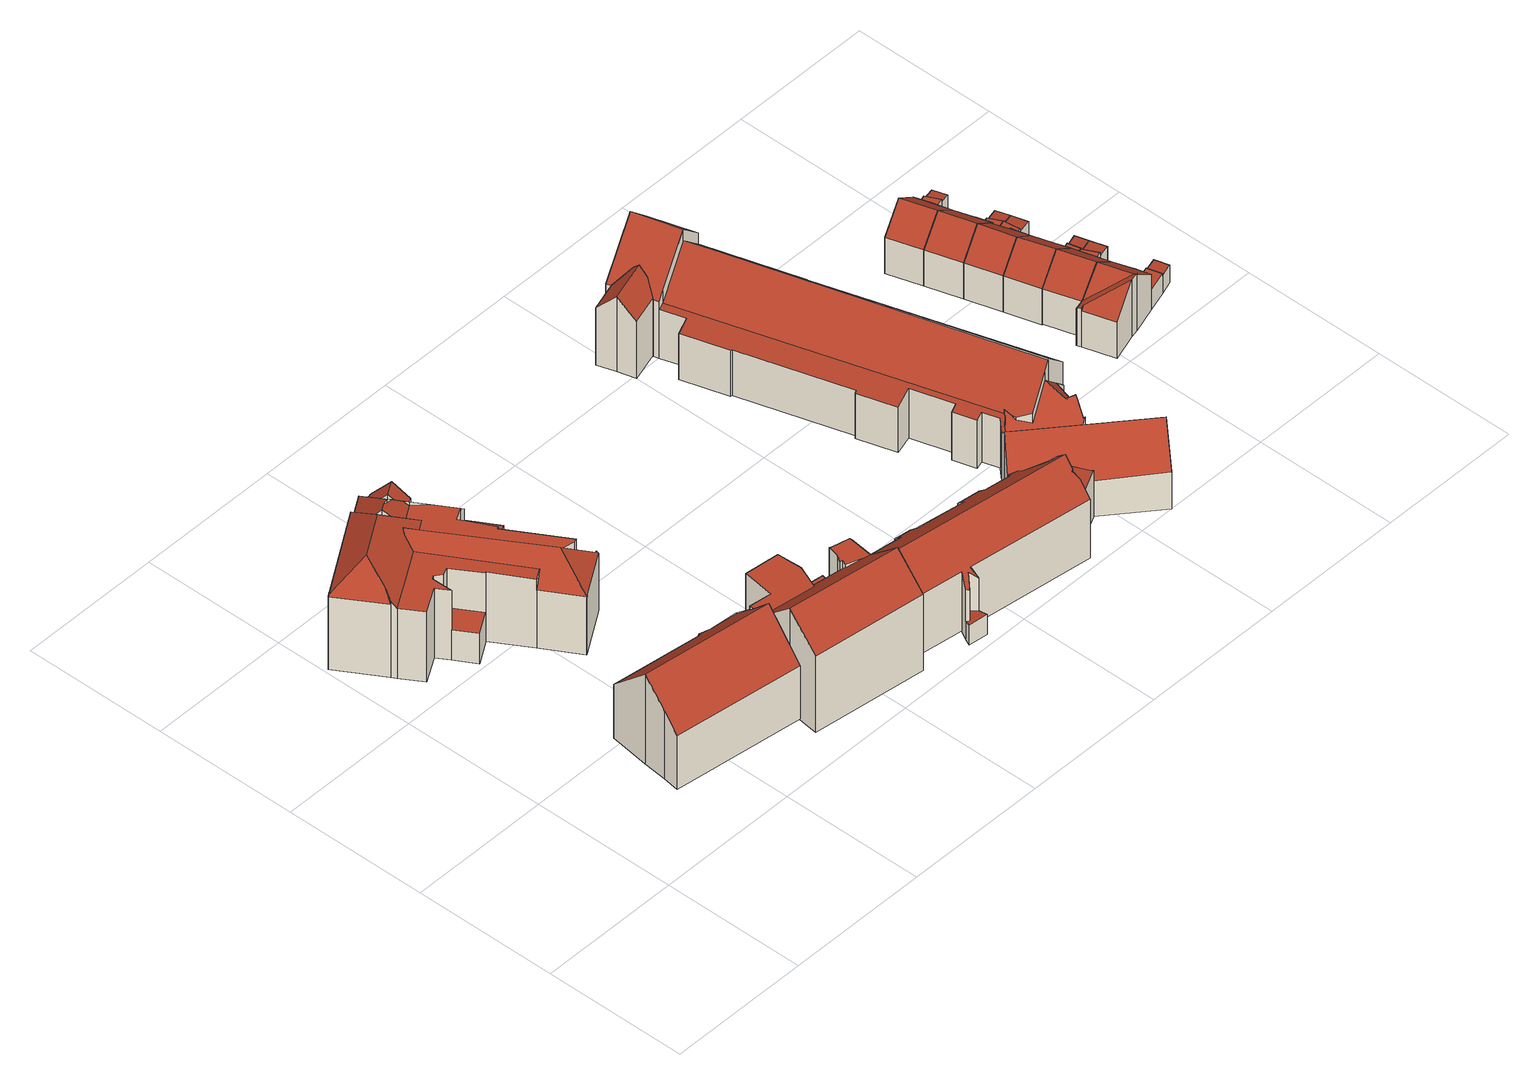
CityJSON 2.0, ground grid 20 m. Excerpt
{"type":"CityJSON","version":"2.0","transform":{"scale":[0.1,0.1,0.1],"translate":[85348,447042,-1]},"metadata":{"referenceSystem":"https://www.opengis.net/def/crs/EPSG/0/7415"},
"CityObjects":{
"building1":{"type":"Building","attributes":{"+building-volume":2358.58,"+ground-elevation":0.105,"+roof-elevation":12.36,"aantal_verblijfsobjecten":1,"bouwjaar":1940,"gebruiksdoel":"woonfunctie","kas_warenhuis":false,"oppervlakte_max":465,"oppervlakte_min":465,"rf_extrusion_mode":"standard","rf_force_lod11":false,"rf_h_pc_98p":0,"rf_h_roof_50p":11.31,"rf_h_roof_max":14.01,"rf_h_roof_min":4.21,"rf_h_roof_ridge":14.02,"rf_is_glass_roof":false,"rf_nodata_frac_wippolder":0,"rf_nodata_r_wippolder":0,"rf_pc_select":"PREFERRED_AND_LATEST","rf_pc_source":"wippolder","rf_pc_year":2019,"rf_pointcloud_unusable":false,"rf_pt_density_wippolder":17.85,"rf_ridgelines":1,"rf_rmse_lod22":1.42,"rf_roof_planes":8,"rf_roof_type":"slanted","rf_success":true,"rf_t_run":45,"status":"Pand in gebruik"},"children":["building1-1"]},
"building1-1":{"type":"BuildingPart","parents":["building1"],"geometry":[{"type":"Solid","lod":"2.2","boundaries":[[[[0,1,2,3,4,5,6,7,8,9,10,11,12]],[[13,3,2,14]],[[15,4,3,13]],[[16,9,8,17]],[[18,19,17,20]],[[21,11,10,22]],[[22,10,9,16]],[[23,7,6,24]],[[20,17,8,7,23]],[[14,2,1,25]],[[26,21,27,28]],[[29,12,11,21,26]],[[30,0,12,29]],[[24,6,5,31]],[[31,5,4,15]],[[25,1,0,30]],[[28,27,19,18]],[[25,31,15,13,14]],[[19,27,21,22,16,17]],[[31,25,30,29,26,28,18,20,23,24]]]],"semantics":{"surfaces":[{"type":"GroundSurface"},{"type":"WallSurface","on_footprint_edge":true},{"type":"WallSurface","on_footprint_edge":false},{"type":"RoofSurface","+roof-elevation":12.59,"rf_h_roof_50p":11.47,"rf_h_roof_max":14.29,"rf_h_roof_min":8.63,"roof-azimuth":187.68,"roof-gradient":45.05},{"type":"RoofSurface","+roof-elevation":4.25,"rf_h_roof_50p":4.23,"rf_h_roof_max":7.85,"rf_h_roof_min":4.19,"roof-azimuth":102.86,"roof-gradient":0.746},{"type":"RoofSurface","+roof-elevation":12.01,"rf_h_roof_50p":10.84,"rf_h_roof_max":14.29,"rf_h_roof_min":7.35,"roof-azimuth":7.66,"roof-gradient":44.82}],"values":[[0,1,1,1,2,1,1,1,1,1,2,1,1,1,1,1,2,3,4,5]]}}]},
"building2":{"type":"Building","attributes":{"+building-volume":4288.34,"+ground-elevation":-0.169,"+roof-elevation":11.73,"aantal_verblijfsobjecten":3,"bouwjaar":1920,"gebruiksdoel":"gezondheidszorgfunctie, woonfunctie","kas_warenhuis":false,"oppervlakte_max":338,"oppervlakte_min":198,"rf_extrusion_mode":"standard","rf_force_lod11":false,"rf_h_pc_98p":0,"rf_h_roof_50p":10.79,"rf_h_roof_max":14.5,"rf_h_roof_min":4.5,"rf_h_roof_ridge":14.84,"rf_is_glass_roof":false,"rf_nodata_frac_wippolder":0.00518,"rf_nodata_r_wippolder":0,"rf_pc_select":"PREFERRED_AND_LATEST","rf_pc_source":"wippolder","rf_pc_year":2019,"rf_pointcloud_unusable":false,"rf_pt_density_wippolder":13.48,"rf_ridgelines":6,"rf_rmse_lod22":1.74,"rf_roof_planes":20,"rf_roof_type":"slanted","rf_success":true,"rf_t_run":112,"status":"Pand in gebruik"},"children":["building2-1"]},
"building2-1":{"type":"BuildingPart","parents":["building2"],"geometry":[{"type":"Solid","lod":"2.2","boundaries":[[[[32,33,34,35,36,37,38,39,40,41,42,43,44,45,46,47,48,49,50,51,52,53,54,55,56,57]],[[58,38,37,59,60]],[[61,40,39,62]],[[63,43,42,64]],[[65,55,54,66]],[[67,68,69,70]],[[71,62,39,38,58]],[[59,37,36,72]],[[70,69,62,71]],[[73,41,40,61]],[[74,66,54,53,75]],[[64,42,41,73,76]],[[76,73,77,78]],[[79,80,66,74]],[[81,50,49,82]],[[83,46,45,84]],[[85,86,80,79]],[[87,56,55,65]],[[88,87,86,85]],[[89,90,91]],[[90,35,34,92]],[[72,36,35,90,89]],[[84,93,94]],[[95,96,97]],[[96,95,47,46,83]],[[98,99,100]],[[101,102,103]],[[99,98,104]],[[75,105,106]],[[105,75,53,52,107]],[[108,109,110]],[[111,112,113,114]],[[112,111,115]],[[60,59,116]],[[117,118,119]],[[120,121,68,67]],[[78,77,121,120]],[[122,48,47,95]],[[82,49,48,122]],[[93,84,45,44,123]],[[109,108,124]],[[125,126,127]],[[118,51,50,81]],[[102,101,128]],[[129,130,131]],[[107,52,51,118,117]],[[123,44,43,63]],[[130,129,132]],[[126,125,133]],[[92,34,33,134,135]],[[135,134,136]],[[134,33,32,113]],[[114,113,32,57,137]],[[137,57,56,87,88]],[[86,87,65,66,80]],[[105,107,98,100,106]],[[121,77,73,61,62,69,68]],[[138,122,95,97,139]],[[102,128,79,74,75,106,100,99,104,119,118,81,125,127,103]],[[94,139,97,96,83,84]],[[130,132,82,122,138,140,141,131]],[[107,117,119,104,98]],[[142,123,63,64,76,78,120,67,70,71,58,60,116]],[[124,142,116,59,72,89,91,143,109]],[[129,133,125,81,82,132]],[[133,129,131,141,101,103,127,126]],[[135,136,143,91,90,92]],[[134,113,112,115,144,110,109,143,136]],[[137,88,85,79,128,101,141,140,144,115,111,114]],[[123,142,124,108,110,144,140,138,139,94,93]]]],"semantics":{"surfaces":[{"type":"GroundSurface"},{"type":"WallSurface","on_footprint_edge":true},{"type":"WallSurface","on_footprint_edge":false},{"type":"RoofSurface","+roof-elevation":7.68,"rf_h_roof_50p":7.67,"rf_h_roof_max":10.69,"rf_h_roof_min":7.63,"roof-azimuth":184.92,"roof-gradient":0.748},{"type":"RoofSurface","+roof-elevation":11.72,"rf_h_roof_50p":11.41,"rf_h_roof_max":12.39,"rf_h_roof_min":10.32,"roof-azimuth":149.81,"roof-gradient":44.31},{"type":"RoofSurface","+roof-elevation":4.52,"rf_h_roof_50p":4.52,"rf_h_roof_max":10.63,"rf_h_roof_min":4.5,"roof-azimuth":215.58,"roof-gradient":0.445},{"type":"RoofSurface","+roof-elevation":13.21,"rf_h_roof_50p":12.42,"rf_h_roof_max":15.16,"rf_h_roof_min":10.78,"roof-azimuth":328.2,"roof-gradient":44.28},{"type":"RoofSurface","+roof-elevation":10.72,"rf_h_roof_50p":10.26,"rf_h_roof_max":12.62,"rf_h_roof_min":9.06,"roof-azimuth":57.91,"roof-gradient":44.22},{"type":"RoofSurface","+roof-elevation":12.93,"rf_h_roof_50p":12.33,"rf_h_roof_max":14.77,"rf_h_roof_min":11.04,"roof-azimuth":238.56,"roof-gradient":44.5},{"type":"RoofSurface","+roof-elevation":12.54,"rf_h_roof_50p":12.02,"rf_h_roof_max":14.08,"rf_h_roof_min":9.33,"roof-azimuth":58.2,"roof-gradient":44.35},{"type":"RoofSurface","+roof-elevation":11.41,"rf_h_roof_50p":11,"rf_h_roof_max":12.39,"rf_h_roof_min":9.91,"roof-azimuth":326.49,"roof-gradient":44.48},{"type":"RoofSurface","+roof-elevation":10.66,"rf_h_roof_50p":10.64,"rf_h_roof_max":11,"rf_h_roof_min":10.51,"roof-azimuth":118.71,"roof-gradient":0.607},{"type":"RoofSurface","+roof-elevation":11.92,"rf_h_roof_50p":11.39,"rf_h_roof_max":12.75,"rf_h_roof_min":8.77,"roof-azimuth":238.2,"roof-gradient":44.32},{"type":"RoofSurface","+roof-elevation":11.74,"rf_h_roof_50p":10.84,"rf_h_roof_max":13.19,"rf_h_roof_min":9.01,"roof-azimuth":328.68,"roof-gradient":44.23},{"type":"RoofSurface","+roof-elevation":12.31,"rf_h_roof_50p":11.98,"rf_h_roof_max":13.19,"rf_h_roof_min":10.78,"roof-azimuth":148.51,"roof-gradient":44.87},{"type":"RoofSurface","+roof-elevation":10.71,"rf_h_roof_50p":10.14,"rf_h_roof_max":12.58,"rf_h_roof_min":8.84,"roof-azimuth":147.89,"roof-gradient":44.39},{"type":"RoofSurface","+roof-elevation":11.74,"rf_h_roof_50p":11.23,"rf_h_roof_max":12.75,"rf_h_roof_min":8.5,"roof-azimuth":57.99,"roof-gradient":44.18},{"type":"RoofSurface","+roof-elevation":10.65,"rf_h_roof_50p":10.61,"rf_h_roof_max":10.94,"rf_h_roof_min":10.49,"roof-azimuth":217.59,"roof-gradient":1.4},{"type":"RoofSurface","+roof-elevation":13.5,"rf_h_roof_50p":12.67,"rf_h_roof_max":15.16,"rf_h_roof_min":10.75,"roof-azimuth":148.05,"roof-gradient":44.4}],"values":[[0,1,1,1,1,2,1,1,2,1,1,1,2,2,1,1,2,1,2,2,1,1,2,2,1,2,2,2,2,1,2,2,2,2,2,2,2,1,1,1,2,2,1,2,2,1,1,2,2,1,2,1,1,1,3,4,5,6,7,8,9,10,11,12,13,14,15,16,17,18]]}}]},
"building3":{"type":"Building","attributes":{"+building-volume":2876.41,"+ground-elevation":-0.095,"+roof-elevation":14,"aantal_verblijfsobjecten":1,"bouwjaar":1933,"gebruiksdoel":"kantoorfunctie","kas_warenhuis":false,"oppervlakte_max":569,"oppervlakte_min":569,"rf_extrusion_mode":"standard","rf_force_lod11":false,"rf_h_pc_98p":0,"rf_h_roof_50p":12.71,"rf_h_roof_max":15.92,"rf_h_roof_min":4.03,"rf_h_roof_ridge":15.91,"rf_is_glass_roof":false,"rf_nodata_frac_wippolder":0.0113,"rf_nodata_r_wippolder":0,"rf_pc_select":"PREFERRED_AND_LATEST","rf_pc_source":"wippolder","rf_pc_year":2019,"rf_pointcloud_unusable":false,"rf_pt_density_wippolder":17.71,"rf_ridgelines":2,"rf_rmse_lod22":1.73,"rf_roof_planes":10,"rf_roof_type":"slanted","rf_success":true,"rf_t_run":46,"status":"Pand in gebruik"},"children":["building3-1"]},
"building3-1":{"type":"BuildingPart","parents":["building3"],"geometry":[{"type":"Solid","lod":"2.2","boundaries":[[[[145,146,147,148,149,150,151,152,153,154,155,156,157,158]],[[159,150,149,160]],[[161,162,151,150,159]],[[163,164,165,166]],[[167,153,152,165]],[[168,147,146,169]],[[170,148,147,168]],[[160,149,148,170]],[[171,172,173,174]],[[175,176,172,171]],[[177,178,162,161]],[[179,157,156,180]],[[181,182,183,184]],[[185,186,182,181]],[[176,187,164,163]],[[188,189,187,176,175]],[[166,165,152,151,162]],[[190,191,192]],[[191,190,193,178,177]],[[184,183,193,190]],[[194,195,196]],[[180,156,155,197]],[[198,199,195,194]],[[200,185,199,198]],[[174,173,186,185,200]],[[197,155,154,189,188]],[[189,154,153,167]],[[201,145,158,202]],[[202,158,157,179]],[[169,146,145,201]],[[191,177,161,159,160,170,168,192]],[[186,173,172,176,163,166,162,178,193,183,182]],[[197,188,175,171,174,200,198,194,196,180]],[[189,167,165,164,187]],[[179,169,201,202]],[[169,179,180,196,195,199,185,181,184,190,192,168]]]],"semantics":{"surfaces":[{"type":"GroundSurface"},{"type":"WallSurface","on_footprint_edge":true},{"type":"WallSurface","on_footprint_edge":false},{"type":"RoofSurface","+roof-elevation":11.36,"rf_h_roof_50p":11.35,"rf_h_roof_max":11.4,"rf_h_roof_min":11.3,"roof-azimuth":324.87,"roof-gradient":0.746},{"type":"RoofSurface","+roof-elevation":4.09,"rf_h_roof_50p":4.08,"rf_h_roof_max":11.38,"rf_h_roof_min":4.04,"roof-azimuth":321.84,"roof-gradient":0.603},{"type":"RoofSurface","+roof-elevation":11.34,"rf_h_roof_50p":11.34,"rf_h_roof_max":11.35,"rf_h_roof_min":11.32,"roof-azimuth":131.08,"roof-gradient":0.481},{"type":"RoofSurface","+roof-elevation":3.31,"rf_h_roof_50p":3.3,"rf_h_roof_max":11.34,"rf_h_roof_min":3.27,"roof-azimuth":126.29,"roof-gradient":1.01},{"type":"RoofSurface","+roof-elevation":14.87,"rf_h_roof_50p":14.06,"rf_h_roof_max":16.17,"rf_h_roof_min":11.91,"roof-azimuth":187.74,"roof-gradient":43.37},{"type":"RoofSurface","+roof-elevation":14.15,"rf_h_roof_50p":13.13,"rf_h_roof_max":16.17,"rf_h_roof_min":8.45,"roof-azimuth":7.71,"roof-gradient":43.32}],"values":[[0,1,1,2,1,1,1,1,2,2,2,1,2,2,2,2,1,2,2,2,2,1,2,2,2,1,1,1,1,1,3,4,5,6,7,8]]}}]},
"building4":{"type":"Building","attributes":{"+building-volume":11038.53,"+ground-elevation":-0.436,"+roof-elevation":10.83,"aantal_verblijfsobjecten":5,"bouwjaar":1923,"gebruiksdoel":"kantoorfunctie, onderwijsfunctie","kas_warenhuis":false,"oppervlakte_max":2272,"oppervlakte_min":163,"rf_extrusion_mode":"standard","rf_force_lod11":false,"rf_h_pc_98p":0,"rf_h_roof_50p":9.53,"rf_h_roof_max":13.47,"rf_h_roof_min":6.04,"rf_h_roof_ridge":14.45,"rf_is_glass_roof":false,"rf_nodata_frac_wippolder":0.00182,"rf_nodata_r_wippolder":0,"rf_pc_select":"PREFERRED_AND_LATEST","rf_pc_source":"wippolder","rf_pc_year":2019,"rf_pointcloud_unusable":false,"rf_pt_density_wippolder":13.36,"rf_ridgelines":8,"rf_rmse_lod22":0.788,"rf_roof_planes":22,"rf_roof_type":"slanted","rf_success":true,"rf_t_run":159,"status":"Pand in gebruik (niet ingemeten)"},"children":["building4-1"]},
"building4-1":{"type":"BuildingPart","parents":["building4"],"geometry":[{"type":"Solid","lod":"2.2","boundaries":[[[[203,204,205,206,207,208,209,210,211,212,213,214,215,216,217,218,219,220,221,222,223,224,225,226,227,228,229,230,231,232,233,234,235,236,237,238,239,240,241,242,243,244,245,246,247,248,249,250,251,252,253,254,255,256,257,258,259,260,261,262,263,264,265]],[[266,252,251,267]],[[268,269,250,249,270]],[[270,249,248,271]],[[272,273,274]],[[275,276,228,227,277]],[[278,261,260,279]],[[280,262,261,278]],[[281,244,243,282]],[[282,243,242,283]],[[284,279,260,259,285]],[[285,259,258,286]],[[287,239,238,288]],[[283,242,241,289]],[[289,241,240,290]],[[291,225,224,292]],[[293,237,236,294]],[[288,238,237,293]],[[295,235,234,296]],[[296,234,233,297]],[[297,233,232,298]],[[292,224,223,299]],[[300,226,225,291]],[[301,222,221,302]],[[302,221,220,303]],[[303,220,219,304]],[[304,219,218,305]],[[306,216,215,307]],[[307,215,214,308,309]],[[310,311,312,313]],[[290,240,239,287]],[[314,207,206,315]],[[316,263,262,280]],[[317,255,254,318]],[[319,281,320,321]],[[322,245,244,281,319]],[[286,258,257,323]],[[324,323,257,256,325]],[[325,256,255,317]],[[271,248,247,326]],[[326,247,246,327]],[[299,223,222,301]],[[328,329,330]],[[331,314,332,333]],[[334,208,207,314,331]],[[277,227,226,300]],[[335,336,311,310]],[[337,212,211,312]],[[338,209,208,334,339]],[[340,341,265,264,342]],[[341,340,343]],[[327,246,245,322]],[[344,345,346]],[[342,264,263,316,347]],[[348,203,265,341]],[[349,350,351]],[[315,206,205,352]],[[294,236,235,295]],[[298,232,231,353]],[[354,355,356,357]],[[357,356,358,359]],[[360,361,362]],[[350,349,362]],[[308,214,213,363]],[[309,308,336,335]],[[363,213,212,337]],[[318,254,253,364]],[[364,253,252,266]],[[365,366,323,324]],[[321,320,366,365]],[[359,358,367,272]],[[355,354,368]],[[361,360,368]],[[352,205,204,369]],[[333,332,370]],[[371,372,373,374]],[[374,373,375,376]],[[339,334,377,378]],[[379,229,228,276]],[[329,328,276,275]],[[380,230,229,379]],[[369,204,203,348]],[[305,218,217,381]],[[381,217,216,306]],[[376,375,382]],[[267,251,250,269]],[[345,344,383]],[[269,268,383]],[[347,316,384]],[[353,231,230,380]],[[378,377,372,371]],[[313,312,211,210,385]],[[385,210,209,338]],[[273,272,367,279,284]],[[363,337,312,311,336,308]],[[365,324,325,317,318,364]],[[361,368,354,357,359,272,274,366,320]],[[276,328,370,332,314,315,352,369,379]],[[273,284,285,286,323,366,274]],[[376,382,330,329,275,277,300,291,292,299,301,302,303,304,305,381,374]],[[382,375,333,370,328,330]],[[383,268,270,271,345]],[[346,322,319,321,365,364,266,267,269,383,344]],[[349,343,340,342,347,384,358,356,355,368,360,362]],[[353,380,351,350,362,361,320,281,282,283,289,290,287,288,293,294,295,296,297,298]],[[322,346,345,271,326,327]],[[372,377,334,331,333,375,373]],[[385,338,339,378,371,374,381,306,307,309,335,310,313]],[[343,349,351,380,379,369,348,341]],[[279,367,358,384,316,280,278]]]],"semantics":{"surfaces":[{"type":"GroundSurface"},{"type":"WallSurface","on_footprint_edge":true},{"type":"WallSurface","on_footprint_edge":false},{"type":"RoofSurface","+roof-elevation":2.61,"rf_h_roof_50p":2.57,"rf_h_roof_max":8.29,"rf_h_roof_min":2.5,"roof-azimuth":342.84,"roof-gradient":4.44},{"type":"RoofSurface","+roof-elevation":13.2,"rf_h_roof_50p":12.33,"rf_h_roof_max":14.73,"rf_h_roof_min":10.1,"roof-azimuth":73.38,"roof-gradient":45.29},{"type":"RoofSurface","+roof-elevation":11.26,"rf_h_roof_50p":10.13,"rf_h_roof_max":13.53,"rf_h_roof_min":7.37,"roof-azimuth":253.22,"roof-gradient":44.51},{"type":"RoofSurface","+roof-elevation":8.75,"rf_h_roof_50p":7.86,"rf_h_roof_max":10.16,"rf_h_roof_min":5.2,"roof-azimuth":220.68,"roof-gradient":45.77},{"type":"RoofSurface","+roof-elevation":11.57,"rf_h_roof_50p":10.69,"rf_h_roof_max":13.82,"rf_h_roof_min":8.43,"roof-azimuth":73.08,"roof-gradient":44.95},{"type":"RoofSurface","+roof-elevation":10.87,"rf_h_roof_50p":9.68,"rf_h_roof_max":13.07,"rf_h_roof_min":5.93,"roof-azimuth":7.95,"roof-gradient":43.54},{"type":"RoofSurface","+roof-elevation":8.26,"rf_h_roof_50p":7.27,"rf_h_roof_max":11.26,"rf_h_roof_min":5.81,"roof-azimuth":43.64,"roof-gradient":56.33},{"type":"RoofSurface","+roof-elevation":10.23,"rf_h_roof_50p":9.79,"rf_h_roof_max":11.48,"rf_h_roof_min":8.21,"roof-azimuth":343.23,"roof-gradient":44.97},{"type":"RoofSurface","+roof-elevation":13.08,"rf_h_roof_50p":12.01,"rf_h_roof_max":14.73,"rf_h_roof_min":8.52,"roof-azimuth":253.2,"roof-gradient":43.82},{"type":"RoofSurface","+roof-elevation":8.33,"rf_h_roof_50p":7.58,"rf_h_roof_max":10.88,"rf_h_roof_min":6.07,"roof-azimuth":220.36,"roof-gradient":51.08},{"type":"RoofSurface","+roof-elevation":7.31,"rf_h_roof_50p":7.16,"rf_h_roof_max":8.52,"rf_h_roof_min":6.61,"roof-azimuth":253.67,"roof-gradient":13.28},{"type":"RoofSurface","+roof-elevation":10.68,"rf_h_roof_50p":10.18,"rf_h_roof_max":11.48,"rf_h_roof_min":8.81,"roof-azimuth":162.7,"roof-gradient":46.13},{"type":"RoofSurface","+roof-elevation":8.64,"rf_h_roof_50p":8.05,"rf_h_roof_max":13.02,"rf_h_roof_min":6.9,"roof-azimuth":155.46,"roof-gradient":50.33},{"type":"RoofSurface","+roof-elevation":11.81,"rf_h_roof_50p":10.96,"rf_h_roof_max":13.07,"rf_h_roof_min":7.62,"roof-azimuth":187.79,"roof-gradient":43.5},{"type":"RoofSurface","+roof-elevation":8.41,"rf_h_roof_50p":7.57,"rf_h_roof_max":10.16,"rf_h_roof_min":5.05,"roof-azimuth":39.95,"roof-gradient":44.83},{"type":"RoofSurface","+roof-elevation":9.04,"rf_h_roof_50p":8.31,"rf_h_roof_max":12.44,"rf_h_roof_min":6.92,"roof-azimuth":105.89,"roof-gradient":49.92}],"values":[[0,1,1,1,2,1,1,1,1,1,1,1,1,1,1,1,1,1,1,1,1,1,1,1,1,1,1,1,1,2,1,1,1,1,2,1,1,1,1,1,1,1,2,2,1,1,2,1,1,1,2,1,2,1,1,2,1,1,1,2,2,2,2,1,2,1,1,1,2,2,2,2,2,1,2,2,2,2,1,2,1,1,1,1,2,1,2,2,2,1,2,1,1,2,3,4,5,6,7,8,9,10,11,12,13,14,15,16,17,18]]}}]},
"building5":{"type":"Building","attributes":{"+building-volume":347.27,"+ground-elevation":-0.286,"+roof-elevation":7.18,"aantal_verblijfsobjecten":1,"bouwjaar":1920,"gebruiksdoel":"woonfunctie","kas_warenhuis":false,"oppervlakte_max":81,"oppervlakte_min":81,"rf_extrusion_mode":"standard","rf_force_lod11":false,"rf_h_pc_98p":0,"rf_h_roof_50p":6.49,"rf_h_roof_max":8.3,"rf_h_roof_min":2.73,"rf_h_roof_ridge":8.26,"rf_is_glass_roof":false,"rf_nodata_frac_wippolder":0,"rf_nodata_r_wippolder":0,"rf_pc_select":"PREFERRED_AND_LATEST","rf_pc_source":"wippolder","rf_pc_year":2019,"rf_pointcloud_unusable":false,"rf_pt_density_wippolder":12.34,"rf_ridgelines":1,"rf_rmse_lod22":0.385,"rf_roof_planes":6,"rf_roof_type":"slanted","rf_success":true,"rf_t_run":12,"status":"Pand in gebruik"},"children":["building5-1"]},
"building5-1":{"type":"BuildingPart","parents":["building5"],"geometry":[{"type":"Solid","lod":"2.2","boundaries":[[[[386,387,388,389,390,391,392,393,394,395,396,397,398,399,400,401,402]],[[403,395,394,404]],[[405,406,407,408]],[[404,394,393,407]],[[408,407,393,392,409]],[[409,392,391,410]],[[411,389,388,412]],[[412,388,387,413]],[[414,415,416]],[[415,398,397,417,418]],[[417,397,396,406,405]],[[419,386,402,420]],[[421,400,399,422]],[[422,399,398,415,414]],[[423,424,390,389,411]],[[418,417,424,423]],[[410,391,390,424]],[[406,396,395,403]],[[425,401,400,421]],[[420,402,401,425,426]],[[426,425,427]],[[413,387,386,419]],[[418,423,411,412,413,428,416,415]],[[410,424,417,405,408,409]],[[406,403,404,407]],[[422,427,425,421]],[[428,419,420,426,427,422,414,416]],[[419,428,413]]]],"semantics":{"surfaces":[{"type":"GroundSurface"},{"type":"WallSurface","on_footprint_edge":true},{"type":"WallSurface","on_footprint_edge":false},{"type":"RoofSurface","+roof-elevation":7.35,"rf_h_roof_50p":6.7,"rf_h_roof_max":8.55,"rf_h_roof_min":4.97,"roof-azimuth":73.06,"roof-gradient":38.61},{"type":"RoofSurface","+roof-elevation":2.77,"rf_h_roof_50p":2.77,"rf_h_roof_max":2.79,"rf_h_roof_min":2.75,"roof-azimuth":264.07,"roof-gradient":0.811},{"type":"RoofSurface","+roof-elevation":2.45,"rf_h_roof_50p":2.42,"rf_h_roof_max":2.79,"rf_h_roof_min":2.37,"roof-azimuth":162.49,"roof-gradient":2.62},{"type":"RoofSurface","+roof-elevation":6.82,"rf_h_roof_50p":6.35,"rf_h_roof_max":8.17,"rf_h_roof_min":5.27,"roof-azimuth":253.87,"roof-gradient":38.02},{"type":"RoofSurface","+roof-elevation":7.4,"rf_h_roof_50p":6.87,"rf_h_roof_max":8.28,"rf_h_roof_min":5.24,"roof-azimuth":344.22,"roof-gradient":31.93},{"type":"RoofSurface","+roof-elevation":7.91,"rf_h_roof_50p":7.53,"rf_h_roof_max":8.55,"rf_h_roof_min":5.6,"roof-azimuth":251.75,"roof-gradient":38.97}],"values":[[0,1,2,1,1,1,1,1,2,1,1,1,1,1,1,2,1,1,1,1,2,1,3,4,5,6,7,8]]}}]},
"building6":{"type":"Building","attributes":{"+building-volume":296.74,"+ground-elevation":-0.329,"+roof-elevation":7.14,"aantal_verblijfsobjecten":1,"bouwjaar":1920,"gebruiksdoel":"woonfunctie","kas_warenhuis":false,"oppervlakte_max":74,"oppervlakte_min":74,"rf_extrusion_mode":"standard","rf_force_lod11":false,"rf_h_pc_98p":0,"rf_h_roof_50p":6.49,"rf_h_roof_max":8.24,"rf_h_roof_min":2.73,"rf_h_roof_ridge":8.27,"rf_is_glass_roof":false,"rf_nodata_frac_wippolder":0.0155,"rf_nodata_r_wippolder":0,"rf_pc_select":"PREFERRED_AND_LATEST","rf_pc_source":"wippolder","rf_pc_year":2019,"rf_pointcloud_unusable":false,"rf_pt_density_wippolder":10.11,"rf_ridgelines":1,"rf_rmse_lod22":0.263,"rf_roof_planes":4,"rf_roof_type":"slanted","rf_success":true,"rf_t_run":6,"status":"Pand in gebruik"},"children":["building6-1"]},
"building6-1":{"type":"BuildingPart","parents":["building6"],"geometry":[{"type":"Solid","lod":"2.2","boundaries":[[[[429,430,431,432,433,434,435,436,437,438,439,440,441]],[[442,434,433,443]],[[443,433,432,444,445]],[[446,447,438,437,448]],[[445,444,447,446]],[[449,430,429,450,451]],[[451,450,452,453]],[[454,431,430,449]],[[444,432,431,454]],[[455,440,439,452]],[[456,441,440,455]],[[457,436,435,458]],[[458,435,434,442]],[[448,437,436,457]],[[450,429,441,456]],[[453,452,439,438,447]],[[448,442,443,445,446]],[[448,457,458,442]],[[450,456,455,452]],[[453,447,444,454,449,451]]]],"semantics":{"surfaces":[{"type":"GroundSurface"},{"type":"WallSurface","on_footprint_edge":true},{"type":"WallSurface","on_footprint_edge":false},{"type":"RoofSurface","+roof-elevation":7.26,"rf_h_roof_50p":6.58,"rf_h_roof_max":8.46,"rf_h_roof_min":4.98,"roof-azimuth":73.16,"roof-gradient":38.55},{"type":"RoofSurface","+roof-elevation":7.46,"rf_h_roof_50p":6.85,"rf_h_roof_max":8.46,"rf_h_roof_min":5.16,"roof-azimuth":253.25,"roof-gradient":38.73},{"type":"RoofSurface","+roof-elevation":2.23,"rf_h_roof_50p":2.2,"rf_h_roof_max":2.77,"rf_h_roof_min":2.13,"roof-azimuth":76.07,"roof-gradient":4.8},{"type":"RoofSurface","+roof-elevation":2.76,"rf_h_roof_50p":2.75,"rf_h_roof_max":5.21,"rf_h_roof_min":2.73,"roof-azimuth":296.54,"roof-gradient":0.686}],"values":[[0,1,1,1,2,1,2,1,1,1,1,1,1,1,1,1,3,4,5,6]]}}]},
"building7":{"type":"Building","attributes":{"+building-volume":295.66,"+ground-elevation":-0.297,"+roof-elevation":7.17,"aantal_verblijfsobjecten":1,"bouwjaar":1920,"gebruiksdoel":"woonfunctie","kas_warenhuis":false,"oppervlakte_max":74,"oppervlakte_min":74,"rf_extrusion_mode":"standard","rf_force_lod11":false,"rf_h_pc_98p":0,"rf_h_roof_50p":6.51,"rf_h_roof_max":8.27,"rf_h_roof_min":2.72,"rf_h_roof_ridge":8.26,"rf_is_glass_roof":false,"rf_nodata_frac_wippolder":0.00508,"rf_nodata_r_wippolder":0,"rf_pc_select":"PREFERRED_AND_LATEST","rf_pc_source":"wippolder","rf_pc_year":2019,"rf_pointcloud_unusable":false,"rf_pt_density_wippolder":9.78,"rf_ridgelines":1,"rf_rmse_lod22":0.196,"rf_roof_planes":4,"rf_roof_type":"slanted","rf_success":true,"rf_t_run":9,"status":"Pand in gebruik"},"children":["building7-1"]},
"building7-1":{"type":"BuildingPart","parents":["building7"],"geometry":[{"type":"Solid","lod":"2.2","boundaries":[[[[459,460,461,462,463,464,465,466,467,468,469,470,471,472]],[[473,469,468,474]],[[475,470,469,473]],[[476,477,464,463,478]],[[479,465,464,477]],[[480,466,465,479]],[[481,482,483,484]],[[485,462,461,486]],[[486,461,460,487]],[[488,467,466,480]],[[489,459,472,490]],[[491,478,463,462,485]],[[484,483,478,491]],[[474,468,467,488,492]],[[492,488,477,476]],[[487,460,459,489]],[[490,472,471,493]],[[494,475,482,481]],[[493,471,470,475,494]],[[477,488,480,479]],[[487,489,485,486]],[[482,475,473,474,492,476,478,483]],[[493,494,481,484,491,485,489,490]]]],"semantics":{"surfaces":[{"type":"GroundSurface"},{"type":"WallSurface","on_footprint_edge":true},{"type":"WallSurface","on_footprint_edge":false},{"type":"RoofSurface","+roof-elevation":2.23,"rf_h_roof_50p":2.2,"rf_h_roof_max":2.76,"rf_h_roof_min":2.1,"roof-azimuth":77.76,"roof-gradient":4.87},{"type":"RoofSurface","+roof-elevation":7.47,"rf_h_roof_50p":6.85,"rf_h_roof_max":8.48,"rf_h_roof_min":5.14,"roof-azimuth":253.36,"roof-gradient":39.02},{"type":"RoofSurface","+roof-elevation":2.75,"rf_h_roof_50p":2.74,"rf_h_roof_max":5.45,"rf_h_roof_min":2.72,"roof-azimuth":284.49,"roof-gradient":0.615},{"type":"RoofSurface","+roof-elevation":7.24,"rf_h_roof_50p":6.6,"rf_h_roof_max":8.48,"rf_h_roof_min":4.42,"roof-azimuth":73.08,"roof-gradient":38.59}],"values":[[0,1,1,1,1,1,2,1,1,1,1,1,2,1,2,1,1,2,1,3,4,5,6]]}}]},
"building8":{"type":"Building","attributes":{"+building-volume":305.06,"+ground-elevation":-0.243,"+roof-elevation":7.22,"aantal_verblijfsobjecten":1,"bouwjaar":1920,"gebruiksdoel":"woonfunctie","kas_warenhuis":false,"oppervlakte_max":74,"oppervlakte_min":74,"rf_extrusion_mode":"standard","rf_force_lod11":false,"rf_h_pc_98p":0,"rf_h_roof_50p":6.55,"rf_h_roof_max":8.3,"rf_h_roof_min":2.76,"rf_h_roof_ridge":8.29,"rf_is_glass_roof":false,"rf_nodata_frac_wippolder":0,"rf_nodata_r_wippolder":0,"rf_pc_select":"PREFERRED_AND_LATEST","rf_pc_source":"wippolder","rf_pc_year":2019,"rf_pointcloud_unusable":false,"rf_pt_density_wippolder":9.59,"rf_ridgelines":1,"rf_rmse_lod22":0.174,"rf_roof_planes":4,"rf_roof_type":"slanted","rf_success":true,"rf_t_run":5,"status":"Pand in gebruik"},"children":["building8-1"]},
"building8-1":{"type":"BuildingPart","parents":["building8"],"geometry":[{"type":"Solid","lod":"2.2","boundaries":[[[[495,496,497,498,499,500,501,502,503,504,505,506,507]],[[508,509,510,511]],[[412,506,505,508]],[[505,509,508]],[[512,503,502,513,514]],[[514,513,515,516]],[[517,501,500,518]],[[513,502,501,517]],[[518,500,499,515]],[[516,515,499,498,510]],[[519,497,496,520]],[[413,507,506,412]],[[521,495,507,413]],[[520,496,495,521]],[[511,510,498,497,519]],[[522,504,503,512]],[[509,505,504,522]],[[518,515,513,517]],[[520,521,413,519]],[[511,519,413,412,508]],[[509,522,512,514,516,510]]]],"semantics":{"surfaces":[{"type":"GroundSurface"},{"type":"WallSurface","on_footprint_edge":false},{"type":"WallSurface","on_footprint_edge":true},{"type":"RoofSurface","+roof-elevation":2.28,"rf_h_roof_50p":2.25,"rf_h_roof_max":2.8,"rf_h_roof_min":2.15,"roof-azimuth":77.69,"roof-gradient":4.77},{"type":"RoofSurface","+roof-elevation":7.48,"rf_h_roof_50p":6.86,"rf_h_roof_max":8.49,"rf_h_roof_min":5.16,"roof-azimuth":253.3,"roof-gradient":38.9},{"type":"RoofSurface","+roof-elevation":7.23,"rf_h_roof_50p":6.62,"rf_h_roof_max":8.49,"rf_h_roof_min":5.01,"roof-azimuth":73.08,"roof-gradient":38.45},{"type":"RoofSurface","+roof-elevation":2.79,"rf_h_roof_50p":2.79,"rf_h_roof_max":5.25,"rf_h_roof_min":2.77,"roof-azimuth":305.08,"roof-gradient":0.5}],"values":[[0,1,2,2,2,1,2,2,2,2,2,2,2,2,2,2,2,3,4,5,6]]}}]},
"building9":{"type":"Building","attributes":{"+building-volume":295.57,"+ground-elevation":-0.31,"+roof-elevation":7.31,"aantal_verblijfsobjecten":1,"bouwjaar":1920,"gebruiksdoel":"woonfunctie","kas_warenhuis":false,"oppervlakte_max":74,"oppervlakte_min":74,"rf_extrusion_mode":"standard","rf_force_lod11":false,"rf_h_pc_98p":0,"rf_h_roof_50p":6.7,"rf_h_roof_max":8.26,"rf_h_roof_min":5.38,"rf_h_roof_ridge":8.27,"rf_is_glass_roof":false,"rf_nodata_frac_wippolder":0,"rf_nodata_r_wippolder":0,"rf_pc_select":"PREFERRED_AND_LATEST","rf_pc_source":"wippolder","rf_pc_year":2019,"rf_pointcloud_unusable":false,"rf_pt_density_wippolder":9.95,"rf_ridgelines":1,"rf_rmse_lod22":0.3,"rf_roof_planes":4,"rf_roof_type":"slanted","rf_success":true,"rf_t_run":6,"status":"Pand in gebruik"},"children":["building9-1"]},
"building9-1":{"type":"BuildingPart","parents":["building9"],"geometry":[{"type":"Solid","lod":"2.2","boundaries":[[[[435,434,433,523,524,525,526,527,528,465,529,530,462,461]],[[531,532,533,534]],[[535,528,527,536]],[[537,529,465,479]],[[442,434,435,458]],[[479,465,528,535]],[[538,526,525,539]],[[540,536,527,526,538]],[[539,525,524,533]],[[541,523,433,443]],[[534,533,524,523,541]],[[443,433,434,442]],[[458,435,461,486]],[[486,461,462,485]],[[532,530,529,537,542]],[[485,462,530,532,531]],[[542,537,536,540]],[[486,485,442,458]],[[542,540,538,539,533,532]],[[485,531,534,541,443,442]],[[536,537,479,535]]]],"semantics":{"surfaces":[{"type":"GroundSurface"},{"type":"WallSurface","on_footprint_edge":false},{"type":"WallSurface","on_footprint_edge":true},{"type":"RoofSurface","+roof-elevation":7.46,"rf_h_roof_50p":6.84,"rf_h_roof_max":8.47,"rf_h_roof_min":5.15,"roof-azimuth":253.03,"roof-gradient":38.85},{"type":"RoofSurface","+roof-elevation":2.74,"rf_h_roof_50p":2.73,"rf_h_roof_max":4.99,"rf_h_roof_min":2.72,"roof-azimuth":222.86,"roof-gradient":0.4},{"type":"RoofSurface","+roof-elevation":7.22,"rf_h_roof_50p":6.57,"rf_h_roof_max":8.47,"rf_h_roof_min":4.88,"roof-azimuth":73.56,"roof-gradient":38.6},{"type":"RoofSurface","+roof-elevation":2.24,"rf_h_roof_50p":2.2,"rf_h_roof_max":2.74,"rf_h_roof_min":2.12,"roof-azimuth":76.38,"roof-gradient":4.59}],"values":[[0,1,2,2,2,2,2,2,2,2,2,2,2,2,2,2,1,3,4,5,6]]}}]},
"building10":{"type":"Building","attributes":{"+building-volume":291.82,"+ground-elevation":-0.258,"+roof-elevation":7.38,"aantal_verblijfsobjecten":1,"bouwjaar":1920,"gebruiksdoel":"woonfunctie","kas_warenhuis":false,"oppervlakte_max":74,"oppervlakte_min":74,"rf_extrusion_mode":"standard","rf_force_lod11":false,"rf_h_pc_98p":0,"rf_h_roof_50p":6.74,"rf_h_roof_max":8.3,"rf_h_roof_min":5.38,"rf_h_roof_ridge":8.28,"rf_is_glass_roof":false,"rf_nodata_frac_wippolder":0.00526,"rf_nodata_r_wippolder":0,"rf_pc_select":"PREFERRED_AND_LATEST","rf_pc_source":"wippolder","rf_pc_year":2019,"rf_pointcloud_unusable":false,"rf_pt_density_wippolder":9.86,"rf_ridgelines":1,"rf_rmse_lod22":0.236,"rf_roof_planes":4,"rf_roof_type":"slanted","rf_success":true,"rf_t_run":5,"status":"Pand in gebruik"},"children":["building10-1"]},
"building10-1":{"type":"BuildingPart","parents":["building10"],"geometry":[{"type":"Solid","lod":"2.2","boundaries":[[[[543,544,545,546,547,548,549,460,459,472,550,551,552]],[[553,544,543,554]],[[518,545,544,553]],[[489,459,460,487]],[[555,552,551,556]],[[557,554,543,552,555]],[[558,559,550,472,490]],[[556,551,550,559]],[[519,548,547,560,561]],[[561,560,559,558]],[[487,460,549,520]],[[520,549,548,519]],[[490,472,459,489]],[[562,546,545,518]],[[560,547,546,562,563]],[[563,562,554,557]],[[520,519,489,487]],[[490,489,519,561,558]],[[554,562,518,553]],[[563,557,555,556,559,560]]]],"semantics":{"surfaces":[{"type":"GroundSurface"},{"type":"WallSurface","on_footprint_edge":true},{"type":"WallSurface","on_footprint_edge":false},{"type":"RoofSurface","+roof-elevation":7.49,"rf_h_roof_50p":6.87,"rf_h_roof_max":8.5,"rf_h_roof_min":5.15,"roof-azimuth":253.49,"roof-gradient":39.15},{"type":"RoofSurface","+roof-elevation":7.26,"rf_h_roof_50p":6.59,"rf_h_roof_max":8.5,"rf_h_roof_min":4.95,"roof-azimuth":72.58,"roof-gradient":38.87},{"type":"RoofSurface","+roof-elevation":2.25,"rf_h_roof_50p":2.21,"rf_h_roof_max":2.29,"rf_h_roof_min":2.17,"roof-azimuth":88.07,"roof-gradient":4.41},{"type":"RoofSurface","+roof-elevation":2.77,"rf_h_roof_50p":2.76,"rf_h_roof_max":5.03,"rf_h_roof_min":2.73,"roof-azimuth":11.29,"roof-gradient":1.37}],"values":[[0,1,1,1,1,1,1,1,1,2,1,1,1,1,1,2,3,4,5,6]]}}]}
},
"vertices":[
[314,161,11],[310,128,11],[302,72,11],[121,97,11],[124,119,11],[128,152,11],[136,208,11],[263,191,11],[263,194,11],[266,213,11],[324,205,11],[321,188,11],[318,160,11],[121,97,94],[302,72,94],[124,119,116],[266,213,53],[263,194,53],[272,201,83],[272,201,53],[263,194,91],[321,188,52],[324,205,52],[263,191,94],[136,208,94],[310,128,150],[321,188,90],[281,191,52],[281,191,91],[318,160,117],[314,161,117],[128,152,150],
[270,388,8],[282,368,8],[284,366,8],[222,327,8],[220,326,8],[190,376,8],[159,426,8],[158,425,8],[127,406,8],[110,434,8],[99,451,8],[64,430,8],[46,459,8],[42,466,8],[4,527,8],[7,529,8],[126,604,8],[142,613,8],[166,628,8],[173,616,8],[186,595,8],[197,576,8],[230,524,8],[254,485,8],[225,467,8],[222,465,8],[159,426,116],[190,376,98],[190,376,115],[127,406,55],[158,425,55],[64,430,117],[99,451,116],[254,485,86],[230,524,87],[124,459,116],[124,459,55],[134,463,55],[134,463,116],[158,425,116],[220,326,98],[110,434,55],[230,524,104],[197,576,103],[110,434,116],[110,463,55],[110,463,116],[218,518,117],[218,518,87],[166,628,103],[142,613,103],[4,527,121],[42,466,121],[202,510,116],[202,510,87],[225,467,86],[225,467,116],[222,327,99],[222,327,98],[221,329,99],[284,366,97],[42,466,125],[48,479,133],[7,529,121],[7,529,124],[8,527,124],[167,584,132],[167,584,124],[170,578,125],[182,565,117],[182,565,122],[177,570,124],[164,591,124],[197,576,110],[190,573,111],[186,595,132],[136,532,131],[136,532,134],[138,534,132],[265,386,115],[265,386,103],[270,388,98],[270,388,115],[249,389,115],[205,385,115],[173,616,109],[173,616,103],[169,616,107],[114,466,116],[114,466,55],[126,604,121],[46,459,117],[133,528,129],[152,571,143],[152,571,138],[162,573,135],[199,548,117],[137,565,141],[137,565,132],[142,557,132],[132,572,132],[145,570,141],[282,368,98],[282,368,101],[280,367,100],[222,465,116],[114,551,158],[56,515,158],[173,537,117],[163,553,117],[129,510,116],[232,378,134],[160,529,116],
[299,46,9],[305,91,9],[311,139,9],[314,161,9],[345,157,9],[351,201,9],[399,195,9],[465,186,9],[478,184,9],[474,153,9],[474,150,9],[470,117,9],[463,69,9],[458,25,9],[351,201,123],[345,157,123],[399,195,123],[399,195,50],[463,179,51],[463,179,43],[465,186,43],[465,186,51],[478,184,43],[311,139,123],[305,91,169],[314,161,123],[446,159,124],[446,159,51],[443,144,51],[443,144,123],[451,158,123],[451,158,51],[400,160,124],[400,160,51],[463,69,169],[470,117,123],[401,139,111],[401,139,51],[401,151,51],[401,151,100],[437,134,111],[437,134,51],[451,158,43],[474,153,123],[474,153,43],[398,155,97],[398,155,124],[387,128,124],[398,155,51],[439,127,123],[439,127,118],[459,119,123],[474,150,123],[441,134,123],[441,134,111],[437,134,123],[299,46,127],[458,25,127],
[907,69,6],[878,34,6],[850,0,6],[781,57,6],[780,56,6],[730,32,6],[727,13,6],[551,37,6],[553,26,6],[554,14,6],[527,17,6],[531,26,6],[538,39,6],[461,50,6],[466,92,6],[474,150,6],[547,140,6],[548,151,6],[571,148,6],[570,137,6],[639,127,6],[640,138,6],[672,134,6],[671,123,6],[706,118,6],[713,127,6],[737,154,6],[755,175,6],[769,190,6],[762,212,6],[751,209,6],[742,240,6],[753,244,6],[736,301,6],[710,293,6],[694,345,6],[698,347,6],[653,497,6],[651,497,6],[632,560,6],[653,567,6],[643,600,6],[641,607,6],[641,608,6],[601,596,6],[594,621,6],[586,646,6],[626,658,6],[626,659,6],[624,665,6],[684,682,6],[723,693,6],[742,630,6],[740,630,6],[741,629,6],[780,498,6],[781,498,6],[875,190,6],[875,189,6],[857,184,6],[844,142,6],[838,125,6],[840,124,6],[624,665,94],[626,659,94],[626,658,95],[626,658,94],[586,646,95],[594,621,122],[836,177,136],[836,177,138],[717,572,137],[713,127,73],[713,127,71],[706,118,82],[875,189,62],[875,190,63],[857,184,81],[643,600,82],[653,567,82],[632,560,77],[875,190,98],[781,498,97],[780,498,98],[698,347,77],[694,345,76],[651,497,77],[653,497,77],[672,134,72],[640,138,72],[710,293,76],[736,301,83],[753,244,83],[742,240,80],[751,209,80],[762,212,83],[639,127,82],[671,123,82],[570,137,83],[571,148,72],[548,151,72],[547,140,83],[474,150,83],[461,50,98],[538,39,98],[531,26,35],[531,26,84],[545,35,95],[545,35,35],[553,26,36],[553,26,87],[780,56,60],[781,57,61],[844,142,83],[742,630,114],[723,693,114],[643,600,94],[652,603,84],[652,603,103],[641,607,94],[741,629,98],[741,629,115],[740,630,115],[601,596,95],[641,608,95],[721,119,70],[721,119,79],[714,106,92],[780,56,79],[772,58,56],[772,58,84],[730,32,77],[534,23,82],[534,23,35],[554,14,37],[727,13,97],[730,32,115],[840,124,78],[840,124,64],[838,125,78],[833,121,70],[651,638,112],[651,638,122],[652,626,109],[844,142,99],[907,69,63],[765,179,70],[765,179,81],[758,172,79],[850,0,63],[769,190,83],[781,176,85],[781,176,81],[793,162,77],[793,162,92],[826,173,114],[826,173,126],[777,191,91],[777,191,85],[773,186,84],[527,17,36],[684,682,155],[703,618,154],[703,618,137],[836,177,103],[780,182,85],[878,34,108],[784,62,68],[729,42,125],[729,42,88],[731,55,102],[731,55,138],[733,68,115],[733,68,126],[727,41,88],[727,41,124],[737,154,107],[755,175,79],[466,92,138],[720,71,125],[650,646,114],[834,148,96],[551,37,98],
[992,267,7],[1028,277,7],[1065,287,7],[1073,261,7],[1074,261,7],[1092,267,7],[1092,266,7],[1102,269,7],[1121,274,7],[1127,255,7],[1108,249,7],[1079,240,7],[1043,229,7],[1031,226,7],[993,214,7],[980,257,7],[978,263,7],[1127,255,34],[1121,274,35],[1108,249,38],[1108,249,34],[1102,269,35],[1102,269,38],[1092,266,38],[1092,267,38],[1073,261,62],[1065,287,62],[1028,277,93],[1043,229,95],[1043,229,93],[1042,232,93],[1079,240,37],[1079,240,62],[992,267,64],[978,263,64],[993,214,63],[1031,226,95],[1074,261,62],[1074,261,37],[980,257,63],[980,257,67],[985,259,67],[1042,233,93],
[1030,518,7],[1017,514,7],[1018,511,7],[999,506,7],[1006,480,7],[970,469,7],[934,458,7],[920,505,7],[955,516,7],[993,528,7],[1021,537,7],[1040,542,7],[1046,523,7],[970,469,93],[1006,480,62],[999,506,37],[999,506,62],[993,528,61],[993,528,37],[955,516,93],[1017,514,38],[1030,518,33],[1030,518,38],[1021,537,33],[1021,537,38],[1018,511,38],[1040,542,31],[1046,523,31],[920,505,63],[934,458,63],
[998,373,7],[963,362,7],[949,410,7],[984,421,7],[1017,431,7],[1051,442,7],[1069,447,7],[1075,425,7],[1054,419,7],[1046,417,7],[1047,416,7],[1034,412,7],[1028,410,7],[1035,385,7],[1047,416,38],[1046,417,38],[1034,412,37],[1051,442,38],[1051,442,33],[1017,431,37],[1069,447,31],[1075,425,31],[1033,414,57],[1033,414,37],[1026,411,37],[1026,411,63],[984,421,93],[949,410,63],[963,362,63],[1054,419,33],[998,373,93],[1035,385,62],[1017,431,65],[1054,419,38],[1028,410,62],[1034,412,56],
[992,267,8],[977,315,8],[1013,326,8],[1051,338,8],[1076,345,8],[1097,352,8],[1104,330,8],[1086,325,8],[1075,321,8],[1076,320,8],[1057,314,8],[1065,287,8],[1028,277,8],[1057,314,62],[1057,314,38],[1051,338,38],[1051,338,61],[1075,321,38],[1086,325,33],[1086,325,38],[1076,345,34],[1076,345,38],[1104,330,32],[1097,352,32],[1013,326,93],[977,315,63],[992,267,63],[1076,320,38],
[1015,453,7],[1016,453,7],[1034,459,7],[1034,458,7],[1043,460,7],[1063,466,7],[1052,442,7],[1023,433,7],[1023,433,60],[1023,433,37],[1016,453,37],[1016,453,61],[1063,466,31],[1043,460,33],[1052,442,33],[1034,458,37],[1034,459,37],[1043,460,37],[1015,453,62],[1052,442,37],
[1073,364,7],[1092,370,7],[1097,352,7],[1077,346,7],[1050,337,7],[1013,326,7],[977,315,7],[1044,357,7],[1063,363,7],[1063,361,7],[1092,370,32],[1073,364,33],[1063,361,37],[1063,363,37],[1073,364,37],[1044,357,62],[1044,357,38],[1050,337,38],[1050,337,62],[1077,346,33],[1077,346,38]
]}
